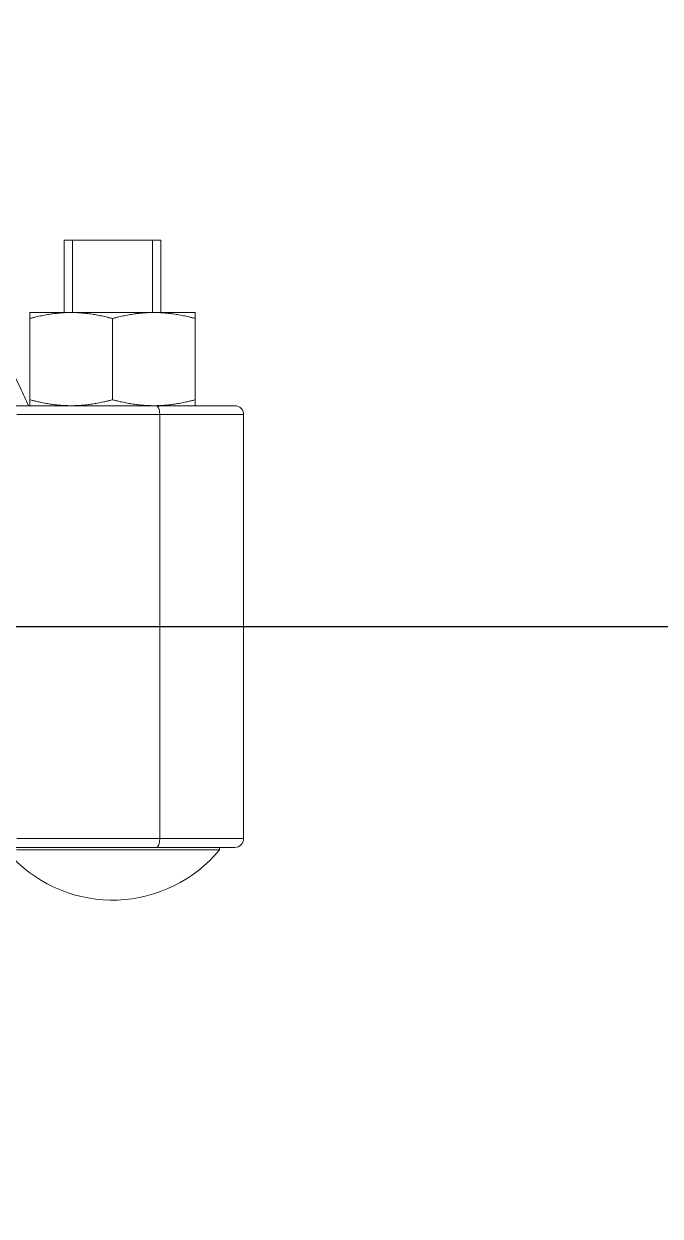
# Model space of a CAD drawing. Header units: millimetres. Extents: x -20146070 to 165023, y -3349561 to 35447.
# Drawn here: x -354685.5 to -354619.6, y -6868.5 to -6745.1 of the extents above; entities that cross this region are included whole.
import ezdxf

# ---------------------------------------------------------------- set-up
doc = ezdxf.new("R2010")
doc.units = ezdxf.units.MM
doc.header["$LTSCALE"] = 50
for name, color, linetype in [('ASPL- FM200-DEVICES', 8, 'Continuous'), ('M-_FM200 PIPE', 1, 'Continuous'), ('M_FM 200 Cylinder', 1, 'Continuous')]:
    doc.layers.add(name, color=color, linetype=linetype)

# ---------------------------------------------------------------- blocks, each defined once
blk = doc.blocks.new('180')
at = {"layer": 'ASPL- FM200-DEVICES', "color": 1, "lineweight": 5}
for p, q in [((-38660.78, -130218.04), (-38682.72, -130218.04)), ((-38682.72, -130218.04), (-38682.72, -130226.7)), ((-38660.78, -130218.04), (-38660.78, -130226.7)), ((-38638.84, -130218.04), (-38660.78, -130218.04)), ((-38660.78, -130226.7), (-38660.78, -130218.04)), ((-38638.84, -130226.7), (-38638.84, -130218.04)), ((-38683.63, -130227.11), (-38683.63, -130218.95)), ((-38637.92, -130218.95), (-38637.92, -130227.11)), ((-38683.9, -130241.57), (-38683.9, -130220.54)), ((-38683.9, -130220.54), (-38683.63, -130220.54)), ((-38637.31, -130223.04), (-38628.9, -130223.04)), ((-38628.28, -130227.33), (-38628.28, -130223.04)), ((-38682.72, -130226.7), (-38660.78, -130226.7)), ((-38682.72, -130241.51), (-38682.72, -130226.7)), ((-38638.84, -130226.7), (-38660.78, -130226.7)), ((-38660.78, -130241.51), (-38660.78, -130226.7)), ((-38660.78, -130226.7), (-38660.78, -130241.51)), ((-38638.84, -130226.7), (-38638.84, -130241.51)), ((-38628.28, -130226.61), (-38620.78, -130226.61)), ((-38620.78, -130236.61), (-38620.78, -130226.61)), ((-38683.63, -130227.11), (-38683.63, -130241.73)), ((-38637.92, -130241.73), (-38637.92, -130227.11)), ((-38628.28, -130235.9), (-38628.28, -130227.33)), ((-38620.78, -130227.47), (-38628.28, -130227.47)), ((-38637.31, -130231.61), (-38628.9, -130231.61)), ((-38628.28, -130235.76), (-38620.78, -130235.76)), ((-38628.28, -130240.18), (-38628.28, -130235.9)), ((-38628.28, -130236.61), (-38620.78, -130236.61)), ((-38637.31, -130240.18), (-38628.9, -130240.18))]:
    blk.add_line(p, q, dxfattribs=at)
for radius in [229.34, 229.02, 228.54]:
    blk.add_circle((-38660.78, -130292.31), radius, dxfattribs=at)
for centre, radius, start, end in [((-38660.78, -130292.31), 235.9, 90, 270), ((-38660.78, -130292.31), 232.83, 90, 270), ((-38660.78, -130292.31), 229.97, 90, 270), ((-38682.72, -130218.95), 0.914, 90, 180), ((-38638.84, -130218.95), 0.914, 0, 90), ((-38674.7, -130231.61), 14.39, 129.7151, 226.1397)]:
    blk.add_arc(centre, radius, start, end, dxfattribs=at)
for centre, major_axis, start_param, end_param in [((-38682.72, -130227.11), (-0.914, 0), 4.712389, 6.283185), ((-38638.84, -130227.11), (0.914, 0), 0, 1.570796)]:
    blk.add_ellipse(centre, major_axis=major_axis, ratio=0.448941, start_param=start_param, end_param=end_param, dxfattribs=at)
for points in [[(-38637.92, -130223.04), (-38637.92, -130223.04), (-38637.31, -130223.04)], [(-38637.31, -130223.04), (-38637.92, -130225.34), (-38637.92, -130227.33)], [(-38628.9, -130223.04), (-38628.28, -130223.04), (-38628.28, -130223.04)], [(-38628.28, -130227.33), (-38628.28, -130225.34), (-38628.9, -130223.04)], [(-38637.92, -130227.33), (-38637.92, -130229.32), (-38637.31, -130231.61)], [(-38628.9, -130231.61), (-38628.28, -130229.32), (-38628.28, -130227.33)], [(-38637.31, -130231.61), (-38637.92, -130233.91), (-38637.92, -130235.9)], [(-38628.28, -130235.9), (-38628.28, -130233.91), (-38628.9, -130231.61)], [(-38637.92, -130235.9), (-38637.92, -130237.89), (-38637.31, -130240.18)], [(-38628.9, -130240.18), (-38628.28, -130237.89), (-38628.28, -130235.9)], [(-38637.31, -130240.18), (-38637.92, -130240.18), (-38637.92, -130240.18)], [(-38628.28, -130240.18), (-38628.28, -130240.18), (-38628.9, -130240.18)]]:
    blk.add_rational_spline(points, [1, 1.0379548493, 1], degree=2, dxfattribs=at)
blk.add_open_spline([(-38637.92, -130344.32), (-38634.73, -130342.92), (-38631.67, -130341.22), (-38628.79, -130339.26), (-38626.43, -130337.65), (-38624.18, -130335.86), (-38622.09, -130333.91), (-38620.04, -130332), (-38618.12, -130329.94), (-38616.38, -130327.75), (-38612.83, -130323.31), (-38609.97, -130318.36), (-38607.9, -130313.08), (-38605.83, -130307.81), (-38604.55, -130302.22), (-38604.13, -130296.58), (-38603.71, -130290.94), (-38604.13, -130285.21), (-38605.39, -130279.7), (-38606.64, -130274.19), (-38608.73, -130268.85), (-38611.56, -130263.94), (-38614.4, -130259.03), (-38617.96, -130254.55), (-38622.12, -130250.69), (-38626.28, -130246.83), (-38631.01, -130243.6), (-38636.11, -130241.14), (-38636.71, -130240.85), (-38637.31, -130240.57), (-38637.92, -130240.31)], degree=3, knots=[0.3520071, 0.3520071, 0.3520071, 0.3520071, 0.3812966, 0.3812966, 0.3812966, 0.4054258, 0.4054258, 0.4054258, 0.4289726, 0.4289726, 0.4289726, 0.4766555, 0.4766555, 0.4766555, 0.5243168, 0.5243168, 0.5243168, 0.5719497, 0.5719497, 0.5719497, 0.6196177, 0.6196177, 0.6196177, 0.6673015, 0.6673015, 0.6673015, 0.7149727, 0.7149727, 0.7149727, 0.7205932, 0.7205932, 0.7205932, 0.7205932], dxfattribs=at)

msp = doc.modelspace()

# ---------------------------------------------------------------- linework, layer by layer
at = {"layer": 'M-_FM200 PIPE'}
msp.add_line((-357421.84, -6807.49), (-354507.97, -6807.49), dxfattribs=at)

# ---------------------------------------------------------------- block references
at = {"layer": 'M_FM 200 Cylinder', "lineweight": -3, "xscale": -1, "rotation": 270}
msp.add_blockref('180', (-224444.68, 31853.29), dxfattribs=at)

doc.saveas('drawing.dxf')
